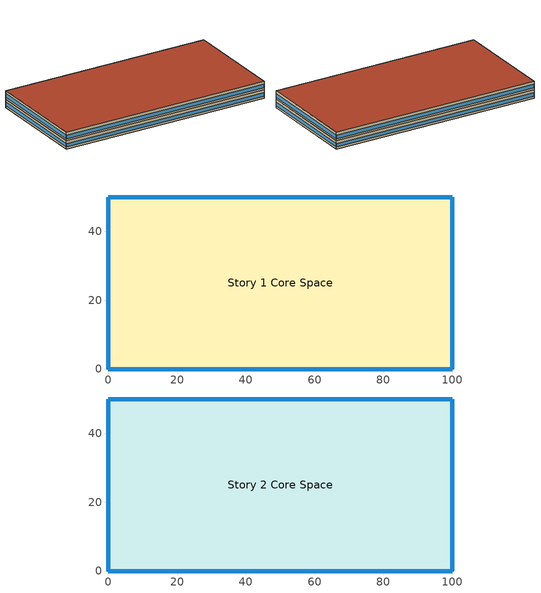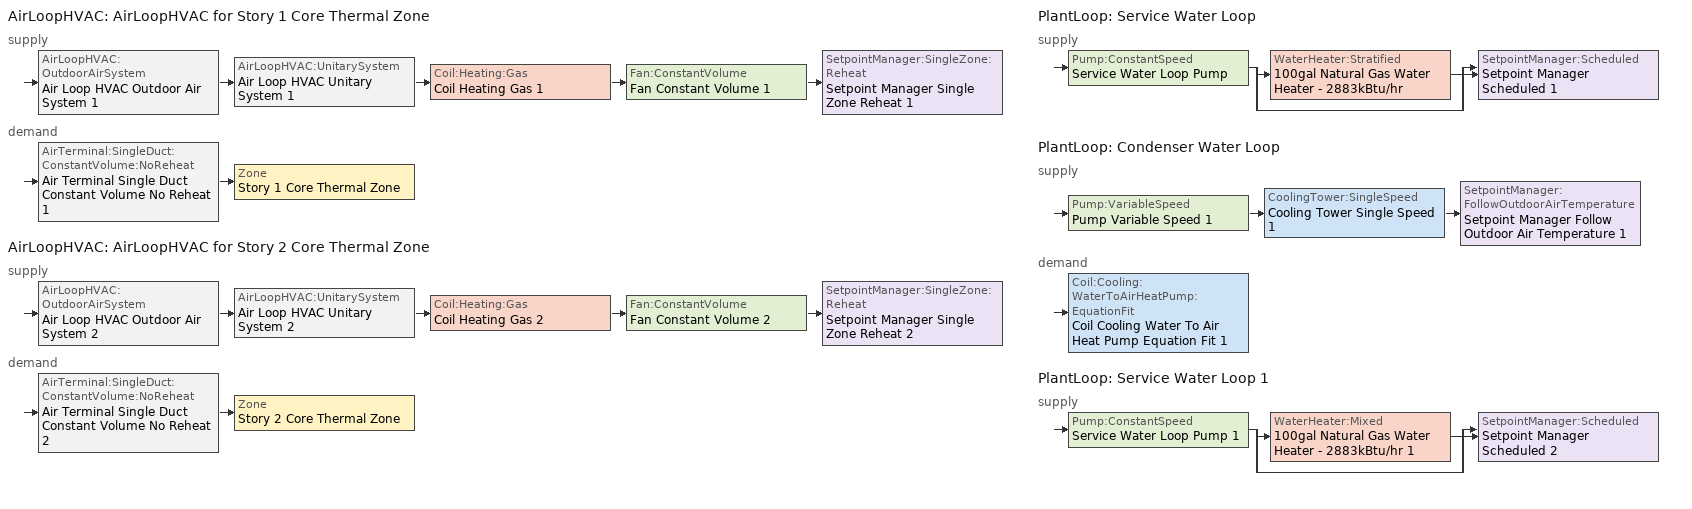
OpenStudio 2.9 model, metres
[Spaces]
Story 1 Core Space
 floor ground: 0,0 0,50 100,50 100,0 z0
 wall outside: 0,50 0,0 100,0 100,50 0,50 z0:4
 window: 0,49.97 0,0.03 / 99.97,50 0.03,50 / 100,0.03 100,49.97 / 0.03,0 99.97,0 z1:2.6
Story 2 Core Space
 floor to Story 1 Core Space: 0,0 0,50 100,50 100,0 z4
 wall outside: 0,50 0,0 100,0 100,50 0,50 z4:8
 window: 0.03,0 99.97,0 / 100,0.03 100,49.97 / 99.97,50 0.03,50 / 0,49.97 0,0.03 z5:6.6
 roof outside: 100,0 100,50 0,50 0,0 z8
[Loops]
AirLoopHVAC 'AirLoopHVAC for Story 1 Core Thermal Zone'
 supply: AirLoopHVAC:OutdoorAirSystem 'Air Loop HVAC Outdoor Air System 1' > AirLoopHVAC:UnitarySystem 'Air Loop HVAC Unitary System 1' > Coil:Heating:Gas 'Coil Heating Gas 1' > Fan:ConstantVolume 'Fan Constant Volume 1' > SetpointManager:SingleZone:Reheat 'Setpoint Manager Single Zone Reheat 1'
 demand: AirTerminal:SingleDuct:ConstantVolume:NoReheat 'Air Terminal Single Duct Constant Volume No Reheat 1' > Zone 'Story 1 Core Thermal Zone'
AirLoopHVAC 'AirLoopHVAC for Story 2 Core Thermal Zone'
 supply: AirLoopHVAC:OutdoorAirSystem 'Air Loop HVAC Outdoor Air System 2' > AirLoopHVAC:UnitarySystem 'Air Loop HVAC Unitary System 2' > Coil:Heating:Gas 'Coil Heating Gas 2' > Fan:ConstantVolume 'Fan Constant Volume 2' > SetpointManager:SingleZone:Reheat 'Setpoint Manager Single Zone Reheat 2'
 demand: AirTerminal:SingleDuct:ConstantVolume:NoReheat 'Air Terminal Single Duct Constant Volume No Reheat 2' > Zone 'Story 2 Core Thermal Zone'
PlantLoop 'Service Water Loop'
 supply: Pump:ConstantSpeed 'Service Water Loop Pump' > split
  | WaterHeater:Stratified '100gal Natural Gas Water Heater - 2883kBtu/hr'
  | bypass
  join > SetpointManager:Scheduled 'Setpoint Manager Scheduled 1'
PlantLoop 'Condenser Water Loop'
 supply: Pump:VariableSpeed 'Pump Variable Speed 1' > CoolingTower:SingleSpeed 'Cooling Tower Single Speed 1' > SetpointManager:FollowOutdoorAirTemperature 'Setpoint Manager Follow Outdoor Air Temperature 1'
 demand: Coil:Cooling:WaterToAirHeatPump:EquationFit 'Coil Cooling Water To Air Heat Pump Equation Fit 1'
PlantLoop 'Service Water Loop 1'
 supply: Pump:ConstantSpeed 'Service Water Loop Pump 1' > split
  | WaterHeater:Mixed '100gal Natural Gas Water Heater - 2883kBtu/hr 1'
  | bypass
  join > SetpointManager:Scheduled 'Setpoint Manager Scheduled 2'
[Building]
Building 1: Space Type=Baseline Model Space Type; Default Construction Set=ASHRAE_189.1-2009_ClimateZone 4-5 (mdoff)_ConstSet
[SizingPeriod:DesignDay] Barometric Pressure {Pa}=98934; Sky Clearness=0; Rain Indicator=0; Snow Indicator=0; Day of Month=21; Daylight Saving Time Indicator=0; Humidity Indicating Type=Wetbulb; Dry-Bulb Temperature Range Modifier Type=DefaultMultipliers
Name | Maximum Dry-Bulb Temperature {C} | Daily Dry-Bulb Temperature Range {deltaC} | Humidity Indicating Conditions at Maximum Dry-Bulb | Wind Speed {m/s} | Wind Direction {deg} | Month | Day Type | Solar Model Indicator | ASHRAE Taub | ASHRAE Taud
Chicago Ohare Intl Ap Ann Htg 99.6% Condns DB | -20 | 0 | -20 | 4.9 | 270 | 1 | WinterDesignDay | ASHRAEClearSky
Chicago Ohare Intl Ap Ann Clg .4% Condns DB=>MWB | 33.3 | 10.5 | 23.7 | 5.2 | 230 | 7 | SummerDesignDay | ASHRAETau | 0.455 | 2.05
[DefaultConstructionSet]
ASHRAE_189.1-2009_ClimateZone 4-5 (mdoff)_ConstSet: Default Exterior Surface Constructions=ASHRAE_189.1-2009_ClimateZone 4-5 (mdoff)_Exterior_DefSurfCons; Default Interior Surface Constructions=000_Interior_DefSurfCons; Default Ground Contact Surface Constructions=000_Ground_DefSurfCons; Default Exterior SubSurface Constructions=ASHRAE_189.1-2009_ClimateZone 4-5 (mdoff)_Exterior_DefSubCons; Default Interior SubSurface Constructions=000_Interior_DefSubCons; Interior Partition Construction=000_Interior Partition
[DefaultSurfaceConstructions]
Name | Floor Construction | Wall Construction | Roof Ceiling Construction
ASHRAE_189.1-2009_ClimateZone 4-5 (mdoff)_Exterior_DefSurfCons | 000_ExtSlabCarpet_4in_ClimateZone 1-8 | ASHRAE_189.1-2009_ExtWall_SteelFrame_ClimateZone 4-8 | ASHRAE_189.1-2009_ExtRoof_IEAD_ClimateZone 2-5
000_Interior_DefSurfCons | 000_Interior Floor | 000_Interior Wall | 000_Interior Ceiling
000_Ground_DefSurfCons | 000_ExtSlabCarpet_4in_ClimateZone 1-8 | 000_ExtSlabCarpet_4in_ClimateZone 1-8 | 000_ExtSlabCarpet_4in_ClimateZone 1-8
[DefaultSubSurfaceConstructions] Glass Door Construction=000_Exterior Window; Skylight Construction=000_Exterior Window; Tubular Daylight Dome Construction=000_Interior Window; Tubular Daylight Diffuser Construction=000_Interior Window
Name | Fixed Window Construction | Operable Window Construction | Door Construction
ASHRAE_189.1-2009_ClimateZone 4-5 (mdoff)_Exterior_DefSubCons | ASHRAE_189.1-2009_ExtWindow_ClimateZone 4-5 | ASHRAE_189.1-2009_ExtWindow_ClimateZone 4-5 | 000_Exterior Door
000_Interior_DefSubCons | 000_Interior Window | 000_Interior Window | 000_Interior Door
[Construction]
000_Interior Partition; 000_Interior Door: 000_G05 25mm wood
000_ExtSlabCarpet_4in_ClimateZone 1-8: MAT-CC05 4 HW CONCRETE, CP02 CARPET PAD
ASHRAE_189.1-2009_ExtWall_SteelFrame_ClimateZone 4-8: MAT-SHEATH, Wall Insulation [39], 1/2IN Gypsum
ASHRAE_189.1-2009_ExtRoof_IEAD_ClimateZone 2-5: Roof Membrane, Roof Insulation [21], Metal Decking
000_Interior Floor: 000_F16 Acoustic tile, 000_F05 Ceiling air space resistance, 000_M11 100mm lightweight concrete
000_Interior Wall: 000_G01a 19mm gypsum board, 000_F04 Wall air space resistance, 000_G01a 19mm gypsum board
000_Interior Ceiling: 000_M11 100mm lightweight concrete, 000_F05 Ceiling air space resistance, 000_F16 Acoustic tile
ASHRAE_189.1-2009_ExtWindow_ClimateZone 4-5: Theoretical Glass [207]
000_Exterior Door: 000_F08 Metal surface, 000_I01 25mm insulation board
000_Exterior Window: 000_Clear 3mm, 000_Air 13mm, 000_Clear 3mm
000_Interior Window: 000_Clear 3mm
[Material]
Name | Roughness | Thickness | Conductivity | Density | Specific Heat | Thermal Absorptance | Solar Absorptance | Visible Absorptance
000_G05 25mm wood | MediumSmooth | 0.0254 | 0.15 | 608 | 1630
MAT-CC05 4 HW CONCRETE | Rough | 0.1016 | 1.311 | 2240 | 836.8 | 0.9 | 0.7 | 0.7
Wall Insulation [39] | MediumRough | 0.1184 | 0.045 | 265 | 836.8 | 0.9 | 0.7 | 0.7
1/2IN Gypsum | Smooth | 0.0127 | 0.16 | 784.9 | 830 | 0.9 | 0.92 | 0.92
Roof Membrane | VeryRough | 0.0095 | 0.16 | 1121.29 | 1460 | 0.9 | 0.7 | 0.7
Roof Insulation [21] | MediumRough | 0.2105 | 0.049 | 265 | 836.8 | 0.9 | 0.7 | 0.7
Metal Decking | MediumSmooth | 0.0015 | 45.006 | 7680 | 418.4 | 0.9 | 0.7 | 0.3
000_F16 Acoustic tile | MediumSmooth | 0.0191 | 0.06 | 368 | 590
000_M11 100mm lightweight concrete | MediumRough | 0.1016 | 0.53 | 1280 | 840
000_G01a 19mm gypsum board | MediumSmooth | 0.019 | 0.16 | 800 | 1090
000_F08 Metal surface | Smooth | 0.0008 | 45.28 | 7824 | 500
000_I01 25mm insulation board | MediumRough | 0.0254 | 0.03 | 43 | 1210
[Material:NoMass] Thermal Absorptance=0.9; Solar Absorptance=0.7
Name | Roughness | Thermal Resistance | Visible Absorptance
CP02 CARPET PAD | VeryRough | 0.2165 | 0.8
MAT-SHEATH | Rough | 0.3626 | 0.7
[Material:AirGap]
Name | Thermal Resistance
000_F05 Ceiling air space resistance | 0.18
000_F04 Wall air space resistance | 0.15
[WindowMaterial:Glazing] Optical Data Type=SpectralAverage; Thickness=0.003; Infrared Transmittance at Normal Incidence=0
Name | Solar Transmittance at Normal Incidence | Front Side Solar Reflectance at Normal Incidence | Back Side Solar Reflectance at Normal Incidence | Visible Transmittance at Normal Incidence | Front Side Visible Reflectance at Normal Incidence | Back Side Visible Reflectance at Normal Incidence | Front Side Infrared Hemispherical Emissivity | Back Side Infrared Hemispherical Emissivity | Conductivity | Dirt Correction Factor for Solar and Visible Transmittance | Solar Diffusing
Theoretical Glass [207] | 0.3311 | 0.6189 | 0.6189 | 0.44 | 0.51 | 0.51 | 0.9 | 0.9 | 0.0133 | 1 | No
000_Clear 3mm | 0.837 | 0.075 | 0.075 | 0.898 | 0.081 | 0.081 | 0.84 | 0.84 | 0.9
[WindowMaterial:Gas]
000_Air 13mm: Gas Type=Air; Thickness=0.0127
[BuildingStory] Nominal Floor to Floor Height {m}=4
Name | Nominal Z Coordinate {m}
Story 1 | 0
Story 2 | 4
[Space]
Name | Building Story | Thermal Zone
Story 1 Core Space | Story 1 | Story 1 Core Thermal Zone
Story 2 Core Space | Story 2 | Story 2 Core Thermal Zone
[ThermalZone] Use Ideal Air Loads=No
Name | Thermostat
Story 1 Core Thermal Zone | Thermostat Setpoint Dual Setpoint 1
Story 2 Core Thermal Zone | Thermostat Setpoint Dual Setpoint 2
[Sizing:Zone] Zone Cooling Design Supply Air Temperature Input Method=SupplyAirTemperature; Zone Cooling Design Supply Air Temperature {C}=14; Zone Cooling Design Supply Air Temperature Difference {deltaC}=11.11; Zone Heating Design Supply Air Temperature Input Method=SupplyAirTemperature; Zone Heating Design Supply Air Temperature {C}=40; Zone Heating Design Supply Air Temperature Difference {deltaC}=11.11; Zone Cooling Design Supply Air Humidity Ratio {kg-H2O/kg-air}=0.0085; Zone Heating Design Supply Air Humidity Ratio {kg-H2O/kg-air}=0.008; Cooling Design Air Flow Method=DesignDay; Heating Design Air Flow Method=DesignDay; Account for Dedicated Outdoor Air System=No; Dedicated Outdoor Air System Control Strategy=NeutralSupplyAir; Dedicated Outdoor Air Low Setpoint Temperature for Design {C}=autosize; Dedicated Outdoor Air High Setpoint Temperature for Design {C}=autosize
Story 1 Core Thermal Zone; Story 2 Core Thermal Zone
[Zone equipment]
Story 1 Core Thermal Zone: Air Terminal Single Duct Constant Volume No Reheat 1
Story 2 Core Thermal Zone: Air Terminal Single Duct Constant Volume No Reheat 2
[ThermostatSetpoint:DualSetpoint] Heating Setpoint Temperature Schedule=Heating Sch; Cooling Setpoint Temperature Schedule=Cooling Sch
Thermostat Setpoint Dual Setpoint 1; Thermostat Setpoint Dual Setpoint 2
[SpaceType]
Baseline Model Space Type: Default Schedule Set=Baseline Model Schedule Set; Design Specification Outdoor Air Object=Baseline Model OA
[DefaultScheduleSet]
Baseline Model Schedule Set: Number of People Schedule=Baseline Model People Lights and Equipment Schedule; People Activity Level Schedule=Baseline Model People Activity Schedule; Lighting Schedule=Baseline Model People Lights and Equipment Schedule; Electric Equipment Schedule=Baseline Model People Lights and Equipment Schedule; Infiltration Schedule=Baseline Model Infiltration Schedule
[DesignSpecification:OutdoorAir]
Baseline Model OA: Outdoor Air Method=Sum; Outdoor Air Flow per Person {m3/s-person}=0.00943895
[SpaceInfiltration:DesignFlowRate]
Baseline Model Infiltration: Space or SpaceType=Baseline Model Space Type; Design Flow Rate Calculation Method=Flow/ExteriorArea; Flow per Exterior Surface Area {m3/s-m2}=0.0003048
[People:Definition]
Baseline Model People Definition: Number of People Calculation Method=People/Area; People per Space Floor Area {person/m2}=0.0538196; Fraction Radiant=0.3
[People]
Baseline Model People: People Definition=Baseline Model People Definition; Space or SpaceType=Baseline Model Space Type; Multiplier=1
[Lights:Definition]
Baseline Model Lights Definition: Design Level Calculation Method=Watts/Area; Watts per Space Floor Area {W/m2}=10.7639
[Lights]
Baseline Model Lights: Lights Definition=Baseline Model Lights Definition; Space or SpaceType=Baseline Model Space Type; Fraction Replaceable=1
[ElectricEquipment:Definition]
Baseline Model Electric Equipment Definition: Design Level Calculation Method=Watts/Area; Watts per Space Floor Area {W/m2}=10.7639
[ElectricEquipment]
Baseline Model Electric Equipment: Electric Equipment Definition=Baseline Model Electric Equipment Definition; Space or SpaceType=Baseline Model Space Type
[AirLoopHVAC] Availability Schedule=Always On Discrete; Design Supply Air Flow Rate {m3/s}=AutoSize
AirLoopHVAC for Story 1 Core Thermal Zone; AirLoopHVAC for Story 2 Core Thermal Zone
[Sizing:System] Type of Load to Size On=Sensible; Design Outdoor Air Flow Rate {m3/s}=Autosize; Central Heating Maximum System Air Flow Ratio=1; Preheat Design Temperature {C}=7; Preheat Design Humidity Ratio {kg-H2O/kg-Air}=0.008; Precool Design Temperature {C}=12.8; Precool Design Humidity Ratio {kg-H2O/kg-Air}=0.008; Central Cooling Design Supply Air Temperature {C}=12.8; Central Heating Design Supply Air Temperature {C}=40; Sizing Option=NonCoincident; 100% Outdoor Air in Cooling=Yes; 100% Outdoor Air in Heating=Yes; Central Cooling Design Supply Air Humidity Ratio {kg-H2O/kg-Air}=0.0085; Central Heating Design Supply Air Humidity Ratio {kg-H2O/kg-Air}=0.008; Cooling Design Air Flow Method=DesignDay; Cooling Design Air Flow Rate {m3/s}=0; Heating Design Air Flow Method=DesignDay; Heating Design Air Flow Rate {m3/s}=0; System Outdoor Air Method=ZoneSum; Zone Maximum Outdoor Air Fraction=1; Cooling Supply Air Flow Rate Per Floor Area {m3/s-m2}=0.00996765; Cooling Fraction of Autosized Cooling Supply Air Flow Rate=1; Cooling Supply Air Flow Rate Per Unit Cooling Capacity {m3/s-W}=3.94755e-05; Heating Supply Air Flow Rate Per Floor Area {m3/s-m2}=0.00996765; Heating Fraction of Autosized Heating Supply Air Flow Rate=1; Heating Fraction of Autosized Cooling Supply Air Flow Rate=1; Heating Supply Air Flow Rate Per Unit Heating Capacity {m3/s-W}=3.15882e-05; Cooling Design Capacity Method=CoolingDesignCapacity; Cooling Design Capacity {W}=autosize; Cooling Design Capacity Per Floor Area {W/m2}=234.7; Fraction of Autosized Cooling Design Capacity=1; Heating Design Capacity Method=HeatingDesignCapacity; Heating Design Capacity {W}=autosize; Heating Design Capacity Per Floor Area {W/m2}=157; Fraction of Autosized Heating Design Capacity=1; Central Cooling Capacity Control Method=OnOff
AirLoopHVAC for Story 1 Core Thermal Zone; AirLoopHVAC for Story 2 Core Thermal Zone
[Fan:ConstantVolume] Availability Schedule=Always On Discrete; Pressure Rise {Pa}=500; Maximum Flow Rate {m3/s}=AutoSize
Fan Constant Volume 1; Fan Constant Volume 2
[Coil:Heating:Gas] Availability Schedule=Always On Discrete; Gas Burner Efficiency=0.8; Nominal Capacity {W}=AutoSize; Parasitic Electric Load {W}=0; Parasitic Gas Load {W}=0
Coil Heating Gas 1; Coil Heating Gas 2
[SetpointManager:SingleZone:Reheat] Minimum Supply Air Temperature {C}=14; Maximum Supply Air Temperature {C}=40
Name | Control Zone
Setpoint Manager Single Zone Reheat 1 | Story 1 Core Thermal Zone
Setpoint Manager Single Zone Reheat 2 | Story 2 Core Thermal Zone
[Controller:OutdoorAir] Minimum Outdoor Air Flow Rate {m3/s}=0; Maximum Outdoor Air Flow Rate {m3/s}=Autosize; Economizer Control Type=NoEconomizer; Economizer Control Action Type=ModulateFlow; Economizer Maximum Limit Dry-Bulb Temperature {C}=28; Economizer Maximum Limit Enthalpy {J/kg}=64000; Economizer Minimum Limit Dry-Bulb Temperature {C}=-100; Lockout Type=NoLockout; Minimum Limit Type=FixedMinimum; High Humidity Control=No; Heat Recovery Bypass Control Type=BypassWhenWithinEconomizerLimits
Name | Controller Mechanical Ventilation
Controller Outdoor Air 1 | Controller Mechanical Ventilation 1
Controller Outdoor Air 2 | Controller Mechanical Ventilation 2
[Controller:MechanicalVentilation] Availability Schedule=Always On Discrete; System Outdoor Air Method=ZoneSum
Controller Mechanical Ventilation 1; Controller Mechanical Ventilation 2
[AirLoopHVAC:OutdoorAirSystem]
Name | Controller
Air Loop HVAC Outdoor Air System 1 | Controller Outdoor Air 1
Air Loop HVAC Outdoor Air System 2 | Controller Outdoor Air 2
[AirTerminal:SingleDuct:ConstantVolume:NoReheat] Availability Schedule=Always On Discrete; Maximum Air Flow Rate {m3/s}=AutoSize
Air Terminal Single Duct Constant Volume No Reheat 1; Air Terminal Single Duct Constant Volume No Reheat 2
[Coil:WaterHeating:Desuperheater] Availability Schedule=Always On Discrete; Dead Band Temperature Difference {deltaC}=5; Rated Heat Reclaim Recovery Efficiency=0.25; Rated Inlet Water Temperature {C}=50; Rated Outdoor Air Temperature {C}=35; Maximum Inlet Water Temperature for Heat Reclaim {C}=60; Water Flow Rate {m3/s}=0.0001; Water Pump Power {W}=100; Fraction of Pump Heat to Water=0.2; On-Cycle Parasitic Electric Load {W}=0; Off-Cycle Parasitic Electric Load {W}=0
Name | Setpoint Temperature Schedule | Heating Source
Coil Water Heating Desuperheater 1 | Schedule Ruleset 1 | Coil Cooling Water To Air Heat Pump Equation Fit 1
Coil Water Heating Desuperheater 2 | Schedule Ruleset 5 | Coil Cooling DX Multi Speed 1
[PlantLoop] Glycol Concentration=0; Plant Loop Volume {m3}=Autocalculate; Load Distribution Scheme=Optimal
Name | Maximum Loop Temperature {C} | Minimum Loop Temperature {C}
Service Water Loop; Service Water Loop 1 | 60 | 10
Condenser Water Loop | 80 | 5
[Sizing:Plant] Sizing Option=NonCoincident; Zone Timesteps in Averaging Window=1; Coincident Sizing Factor Mode=None
Name | Loop Type | Design Loop Exit Temperature {C} | Loop Design Temperature Difference {deltaC}
Service Water Loop; Service Water Loop 1 | Heating | 60 | 5
Condenser Water Loop | Condenser | 38.8889 | 5.55556
[SetpointManager:Scheduled] Control Variable=Temperature
Name | Schedule
Setpoint Manager Scheduled 1 | Hot Water Loop Temp - 140F
Setpoint Manager Scheduled 2 | Hot Water Loop Temp - 140F 1
[Pump:ConstantSpeed] Rated Flow Rate {m3/s}=autosize; Rated Pump Head {Pa}=0.001; Rated Power Consumption {W}=autosize; Motor Efficiency=1; Fraction of Motor Inefficiencies to Fluid Stream=0; Pump Control Type=Intermittent; Design Power Sizing Method=PowerPerFlowPerPressure; Design Electric Power per Unit Flow Rate {W/(m3/s)}=348701.1; Design Shaft Power per Unit Flow Rate per Unit Head {W-s/m3-Pa}=1.28205
Service Water Loop Pump; Service Water Loop Pump 1
[WaterHeater:Stratified]
100gal Natural Gas Water Heater - 2883kBtu/hr: Tank Volume {m3}=0.378541; Tank Height {m}=1.4; Tank Shape=VerticalCylinder; Maximum Temperature Limit {C}=82.2222; Heater Priority Control=MasterSlave; Heater 1 Setpoint Temperature Schedule=Schedule Ruleset 2; Heater 1 Deadband Temperature Difference {deltaC}=2; Heater 1 Capacity {W}=4500; Heater 1 Height {m}=1; Heater 2 Setpoint Temperature Schedule=Schedule Ruleset 3; Heater 2 Deadband Temperature Difference {deltaC}=5; Heater 2 Capacity {W}=4500; Heater 2 Height {m}=0; Heater Fuel Type=NaturalGas; Heater Thermal Efficiency=0.78; Off Cycle Parasitic Fuel Consumption Rate {W}=19.9992; Off Cycle Parasitic Fuel Type=NaturalGas; Off Cycle Parasitic Heat Fraction to Tank=0.8; Off Cycle Parasitic Height {m}=0; On Cycle Parasitic Fuel Consumption Rate {W}=19.9992; On Cycle Parasitic Fuel Type=NaturalGas; On Cycle Parasitic Heat Fraction to Tank=0; On Cycle Parasitic Height {m}=0; Ambient Temperature Indicator=Schedule; Ambient Temperature Schedule=Water Heater Ambient Temp Schedule - 70F; Uniform Skin Loss Coefficient per Unit Area to Ambient Temperature {W/m2-K}=0.846; Skin Loss Fraction to Zone=1; Off Cycle Flue Loss Coefficient to Ambient Temperature {W/K}=6; Off Cycle Flue Loss Fraction to Zone=1; Use Side Effectiveness=1; Use Side Inlet Height {m}=0; Use Side Outlet Height {m}=autocalculate; Source Side Effectiveness=1; Source Side Inlet Height {m}=autocalculate; Source Side Outlet Height {m}=0; Inlet Mode=Fixed; Use Side Design Flow Rate {m3/s}=autosize; Source Side Design Flow Rate {m3/s}=autosize; Indirect Water Heating Recovery Time {hr}=1.5; Number of Nodes=6; Additional Destratification Conductivity {W/m-K}=0.1; Node 1 Additional Loss Coefficient {W/m2-K}=0.15; Node 2 Additional Loss Coefficient {W/m2-K}=0; Node 3 Additional Loss Coefficient {W/m2-K}=0; Node 4 Additional Loss Coefficient {W/m2-K}=0; Node 5 Additional Loss Coefficient {W/m2-K}=0; Node 6 Additional Loss Coefficient {W/m2-K}=0.1; Node 7 Additional Loss Coefficient {W/m2-K}=0; Node 8 Additional Loss Coefficient {W/m2-K}=0; Node 9 Additional Loss Coefficient {W/m2-K}=0; Node 10 Additional Loss Coefficient {W/m2-K}=0; Node 11 Additional Loss Coefficient {W/m2-K}=0; Node 12 Additional Loss Coefficient {W/m2-K}=0; Source Side Flow Control Mode=IndirectHeatPrimarySetpoint
[Coil:Cooling:WaterToAirHeatPump:EquationFit]
Coil Cooling Water To Air Heat Pump Equation Fit 1: Total Cooling Capacity Coefficient 1=-0.681262; Total Cooling Capacity Coefficient 2=1.99529; Total Cooling Capacity Coefficient 3=-0.936119; Total Cooling Capacity Coefficient 4=0.0208118; Total Cooling Capacity Coefficient 5=0.00843887; Sensible Cooling Capacity Coefficient 1=2.24209; Sensible Cooling Capacity Coefficient 2=7.28913; Sensible Cooling Capacity Coefficient 3=-9.0608; Sensible Cooling Capacity Coefficient 4=-0.367294; Sensible Cooling Capacity Coefficient 5=0.218826; Sensible Cooling Capacity Coefficient 6=0.00901534; Cooling Power Consumption Coefficient 1=-3.20456; Cooling Power Consumption Coefficient 2=0.476565; Cooling Power Consumption Coefficient 3=3.16734; Cooling Power Consumption Coefficient 4=0.102446; Cooling Power Consumption Coefficient 5=-0.0381326
[SetpointManager:FollowOutdoorAirTemperature]
Setpoint Manager Follow Outdoor Air Temperature 1: Control Variable=Temperature; Reference Temperature Type=OutdoorAirWetBulb; Offset Temperature Difference {deltaC}=3.88889; Maximum Setpoint Temperature {C}=38.8889; Minimum Setpoint Temperature {C}=21.1111
[Pump:VariableSpeed]
Pump Variable Speed 1: Pump Control Type=Intermittent; Skin Loss Radiative Fraction=0.5; Design Power Sizing Method=PowerPerFlowPerPressure; Design Electric Power per Unit Flow Rate {W/(m3/s)}=348701.1; Design Shaft Power per Unit Flow Rate per Unit Head {W-s/m3-Pa}=1.28205; Design Minimum Flow Rate Fraction=0
[CoolingTower:SingleSpeed]
Cooling Tower Single Speed 1: Design Water Flow Rate {m3/s}=autosize; Design Air Flow Rate {m3/s}=autosize; Fan Power at Design Air Flow Rate {W}=autosize; U-Factor Times Area Value at Design Air Flow Rate {W/K}=autosize; Air Flow Rate in Free Convection Regime {m3/s}=autosize; U-Factor Times Area Value at Free Convection Air Flow Rate {W/K}=autosize; Performance Input Method=UFactorTimesAreaAndDesignWaterFlowRate; Free Convection Capacity {W}=0; Basin Heater Capacity {W/K}=0; Evaporation Loss Mode=LossFactor; Evaporation Loss Factor {percent/K}=0.2; Drift Loss Percent {percent}=0.008; Blowdown Calculation Mode=ConcentrationRatio; Blowdown Concentration Ratio=3; Capacity Control=FanCycling; Number of Cells=1; Cell Control=MinimalCell; Cell Minimum  Water Flow Rate Fraction=0.33; Cell Maximum Water Flow Rate Fraction=2.5; Sizing Factor=1; Free Convection Air Flow Rate Sizing Factor=0.1; Free Convection U-Factor Times Area Value Sizing Factor=0.1; Heat Rejection Capacity and Nominal Capacity Sizing Ratio=1.25; Free Convection Nominal Capacity Sizing Factor=0.1; Design Inlet Air Dry-Bulb Temperature {C}=35; Design Inlet Air Wet-Bulb Temperature {C}=25.6; Design Approach Temperature {deltaC}=autosize; Design Range Temperature {deltaC}=autosize
[AirLoopHVAC:UnitarySystem] Control Type=Load; Dehumidification Control Type=None; DX Heating Coil Sizing Ratio=1; Use DOAS DX Cooling Coil=No; DOAS DX Cooling Coil Leaving Minimum Air Temperature {C}=2; Latent Load Control=SensibleOnlyLoadControl; Supply Air Flow Rate During Cooling Operation {m3/s}=autosize; Supply Air Flow Rate During Heating Operation {m3/s}=autosize; Supply Air Flow Rate When No Cooling or Heating is Required {m3/s}=autosize; Maximum Supply Air Temperature {C}=80; Maximum Outdoor Dry-Bulb Temperature for Supplemental Heater Operation {C}=21; Maximum Cycling Rate {cycles/hr}=2.5; Heat Pump Time Constant {s}=60; Fraction of On-Cycle Power Use=0.01; Heat Pump Fan Delay Time {s}=60; Ancilliary On-Cycle Electric Power {W}=0; Ancilliary Off-Cycle Electric Power {W}=0
Name | Controlling Zone or Thermostat Location | Cooling Coil
Air Loop HVAC Unitary System 1 | Story 1 Core Thermal Zone | Coil Cooling Water To Air Heat Pump Equation Fit 1
Air Loop HVAC Unitary System 2 | Story 2 Core Thermal Zone | Coil Cooling DX Multi Speed 1
[WaterHeater:Mixed]
100gal Natural Gas Water Heater - 2883kBtu/hr 1: Tank Volume {m3}=0.378541; Setpoint Temperature Schedule=Hot Water Loop Temp - 140F 1; Deadband Temperature Difference {deltaC}=2; Maximum Temperature Limit {C}=82.2222; Heater Control Type=Cycle; Heater Maximum Capacity {W}=844924; Heater Fuel Type=NaturalGas; Heater Thermal Efficiency=0.78; Off Cycle Parasitic Fuel Consumption Rate {W}=19.9992; Off Cycle Parasitic Fuel Type=NaturalGas; Off Cycle Parasitic Heat Fraction to Tank=0.8; On Cycle Parasitic Fuel Consumption Rate {W}=19.9992; On Cycle Parasitic Fuel Type=NaturalGas; Ambient Temperature Indicator=Schedule; Ambient Temperature Schedule=Water Heater Ambient Temp Schedule - 70F 1; Off Cycle Loss Coefficient to Ambient Temperature {W/K}=6; On Cycle Loss Coefficient to Ambient Temperature {W/K}=6; Use Side Effectiveness=1; Source Side Effectiveness=1; Use Side Design Flow Rate {m3/s}=autosize; Source Side Design Flow Rate {m3/s}=autosize; Indirect Water Heating Recovery Time {hr}=1.5; Source Side Flow Control Mode=IndirectHeatPrimarySetpoint
[Coil:Cooling:DX:MultiSpeed]
Coil Cooling DX Multi Speed 1: Condenser Type=AirCooled; Apply Part Load Fraction to Speeds Greater than 1=No; Crankcase Heater Capacity {W}=0; Maximum Outdoor Dry-Bulb Temperature for Crankcase Heater Operation {C}=10; Basin Heater Capacity {W/K}=0; Basin Heater Setpoint Temperature {C}=2; Fuel Type=NaturalGas; Stage 1=Coil Cooling DX Multi Speed Stage Data 1; Stage 2=Coil Cooling DX Multi Speed Stage Data 2
[Coil:Cooling:DX:MultiSpeed:StageData] Gross Rated Total Cooling Capacity {W}=autosize; Gross Rated Sensible Heat Ratio=autosize; Gross Rated Cooling COP {W/W}=3; Rated Air Flow Rate {m3/s}=autosize; Rated Evaporator Fan Power Per Volume Flow Rate {W/(m3/s)}=773.3; Nominal Time for Condensate Removal to Begin {s}=0; Ratio of Initial Moisture Evaporation Rate and Steady State Latent Capacity=0; Maximum Cycling Rate {cycles/hr}=0; Latent Capacity Time Constant {s}=0; Rated Waste Heat Fraction of Power Input=0.5; Evaporative Condenser Effectiveness=0.9; Evaporative Condenser Air Flow Rate {m3/s}=autosize; Rated Evaporative Condenser Pump Power Consumption {W}=autosize
Name | Total Cooling Capacity Function of Temperature Curve | Total Cooling Capacity Function of Flow Fraction Curve | Energy Input Ratio Function of Temperature Curve | Energy Input Ratio Function of Flow Fraction Curve | Part Load Fraction Correlation Curve | Waste Heat Function of Temperature Curve
Coil Cooling DX Multi Speed Stage Data 1 | Curve Biquadratic 5 | Curve Quadratic 7 | Curve Biquadratic 6 | Curve Quadratic 8 | Curve Quadratic 9 | Curve Biquadratic 7
Coil Cooling DX Multi Speed Stage Data 2 | Curve Biquadratic 8 | Curve Quadratic 10 | Curve Biquadratic 9 | Curve Quadratic 11 | Curve Quadratic 12 | Curve Biquadratic 10
[Schedule:Ruleset]
Cooling Sch: Default Day Schedule=Cooling Sch Default
Heating Sch: Default Day Schedule=Heating Sch Default
Baseline Model Infiltration Schedule: Default Day Schedule=Baseline Model Infiltration Schedule Schedule All Days; Summer Design Day Schedule=Baseline Model Infiltration Schedule Summer Design Day; Winter Design Day Schedule=Baseline Model Infiltration Schedule Winter Design Day
Baseline Model People Lights and Equipment Schedule: Default Day Schedule=Baseline Model People Lights and Equipment Schedule Schedule Week Day; Summer Design Day Schedule=Baseline Model People Lights and Equipment Schedule Summer Design Day; Winter Design Day Schedule=Baseline Model People Lights and Equipment Schedule Winter Design Day
Baseline Model People Activity Schedule: Default Day Schedule=Baseline Model People Activity Schedule Default
Schedule Ruleset 1: Default Day Schedule=Schedule Day 1
Hot Water Loop Temp - 140F: Default Day Schedule=Hot Water Loop Temp - 140F Default
Schedule Ruleset 2: Default Day Schedule=Schedule Day 6
Schedule Ruleset 3: Default Day Schedule=Schedule Day 7
Water Heater Ambient Temp Schedule - 70F: Default Day Schedule=Water Heater Ambient Temp Schedule - 70F Default
Schedule Ruleset 5: Default Day Schedule=Schedule Day 9
Hot Water Loop Temp - 140F 1: Default Day Schedule=Hot Water Loop Temp - 140F Default 1
Water Heater Ambient Temp Schedule - 70F 1: Default Day Schedule=Water Heater Ambient Temp Schedule - 70F Default 1
[Schedule:Day]
Cooling Sch Default: 24, 0, 28
Heating Sch Default: 24, 0, 24
Baseline Model Infiltration Schedule Schedule All Days: 6, 0, 1, 22, 0, 0.25, 24, 0, 1
Baseline Model Infiltration Schedule Winter Design Day; Baseline Model Infiltration Schedule Summer Design Day; Baseline Model People Lights and Equipment Schedule Summer Design Day: 24, 0, 1
Baseline Model People Lights and Equipment Schedule Schedule Week Day: 6, 0, 0, 7, 0, 0.1, 8, 0, 0.2, 12, 0, 0.95, 13, 0, 0.5, 17, 0, 0.95, 18, 0, 0.7, 20, 0, 0.4, 22, 0, 0.1, 24, 0, 0.05
Baseline Model People Lights and Equipment Schedule Winter Design Day; Baseline Model People Lights and Equipment Schedule Schedule Sunday: 24, 0, 0
Baseline Model People Lights and Equipment Schedule Saturday: 6, 0, 0, 8, 0, 0.1, 14, 0, 0.5, 17, 0, 0.1, 24, 0, 0
Baseline Model People Activity Schedule Default: 24, 0, 120
Schedule Day 1; Hot Water Loop Temp - 140F Default; Schedule Day 9; Hot Water Loop Temp - 140F Default 1: 24, 0, 60
Schedule Day 6; Schedule Day 7: 24, 0, 48.89
Water Heater Ambient Temp Schedule - 70F Default; Water Heater Ambient Temp Schedule - 70F Default 1: 24, 0, 21.1111
[Schedule:Rule] Schedule Ruleset=Baseline Model People Lights and Equipment Schedule
Name | Rule Order | Day Schedule | Apply Saturday | Apply Sunday
Baseline Model People Lights and Equipment Schedule Saturday Rule | 1 | Baseline Model People Lights and Equipment Schedule Saturday | Yes
Baseline Model People Lights and Equipment Schedule Sunday Rule | 0 | Baseline Model People Lights and Equipment Schedule Schedule Sunday |  | Yes
[Schedule:Constant]
Always On Discrete: Value=1
[Curve:Biquadratic]
Name | Coefficient1 Constant | Coefficient2 x | Coefficient3 x**2 | Coefficient4 y | Coefficient5 y**2 | Coefficient6 x*y | Minimum Value of x | Maximum Value of x | Minimum Value of y | Maximum Value of y
Curve Biquadratic 5; Curve Biquadratic 8 | 0.766956 | 0.0107756 | -4.14703e-05 | 0.00134961 | -0.000261144 | 0.000457488 | 17 | 22 | 13 | 46
Curve Biquadratic 6; Curve Biquadratic 9 | 0.297145 | 0.0430933 | -0.000748766 | 0.00597727 | 0.000482112 | -0.000956448 | 17 | 22 | 13 | 46
Curve Biquadratic 7; Curve Biquadratic 10 | 1 | 0 | 0 | 0 | 0 | 0 | 0 | 0 | 0 | 0
[Curve:Quadratic]
Name | Coefficient1 Constant | Coefficient2 x | Coefficient3 x**2 | Minimum Value of x | Maximum Value of x
Curve Quadratic 7; Curve Quadratic 10 | 0.8 | 0.2 | 0 | 0.5 | 1.5
Curve Quadratic 8; Curve Quadratic 11 | 1.156 | -0.1816 | 0.0256 | 0.5 | 1.5
Curve Quadratic 9; Curve Quadratic 12 | 0.75 | 0.25 | 0 | 0 | 1
